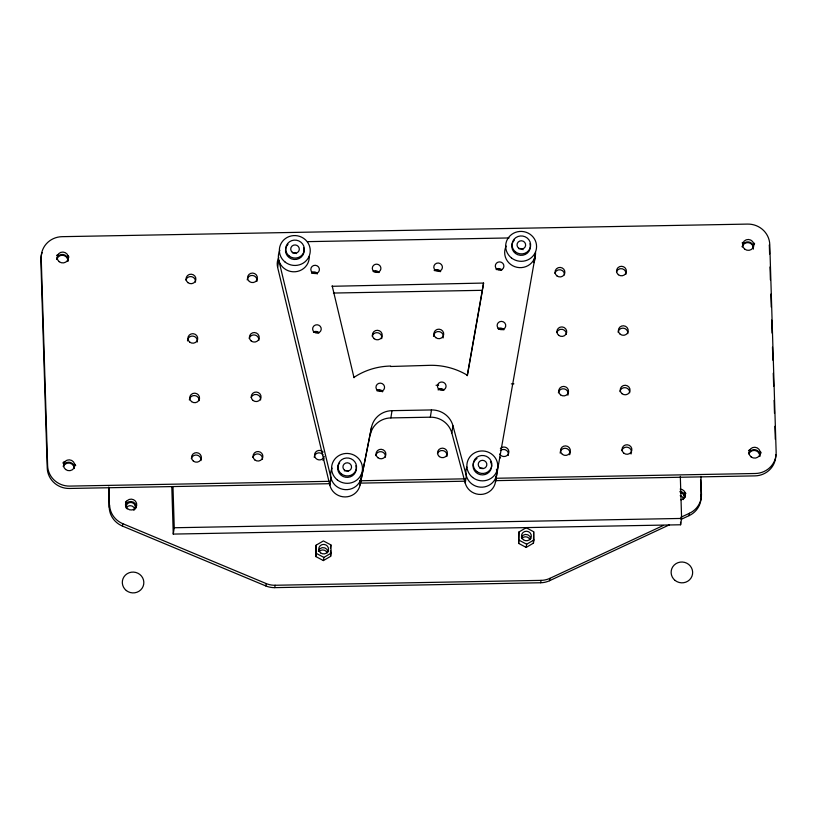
<?xml version="1.0" encoding="UTF-8"?>
<svg xmlns="http://www.w3.org/2000/svg" width="817" height="817" viewBox="0 0 817 817"><rect width="100%" height="100%" fill="white"/><g stroke="black" fill="none" stroke-linecap="round" stroke-linejoin="round"><path stroke-width="1.23" d="M669.48 524.79L549.545 580.713A21.548 20.803 8.9 0 1 540.67 582.756L274.757 587.637A21.548 20.803 8.9 0 1 265.77 585.922L122.397 526.046A21.548 20.803 8.9 0 1 109.223 507.337L109.049 487.259M122.397 526.046L122.764 523.677A21.548 20.803 8.9 0 1 109.601 504.957M680.316 476.362L681.603 518.438L680.612 524.769L173.255 534.083L174.246 527.751L172.99 486.952M329.843 485.206L277.617 267.333L278.75 260.082L330.977 477.955L329.843 485.206A15.472 14.941 8.9 0 0 345.162 496.93A15.472 14.941 8.9 0 0 360.062 485.022L371.521 427.24A21.548 20.803 8.9 0 1 392.007 410.665L431.478 409.94A21.548 20.803 8.9 0 1 452.955 425.739L466.374 475.841L465.23 483.092A15.472 14.941 8.9 0 0 480.856 494.438A15.472 14.941 8.9 0 0 495.429 482.163L535.36 255.374L534.226 262.625A15.472 14.941 8.9 0 0 534.328 258.325M265.77 585.922L266.138 583.542L122.764 523.677M274.757 587.637L275.135 585.258L541.038 580.376A21.548 20.803 8.9 0 0 549.923 578.334L663.292 525.474M332.111 286.287L483.572 283.06L482.571 289.412M316.128 545.174L315.893 556.591L323.399 560.574L330.65 556.316L331.14 553.15L330.895 544.908L323.389 540.925L316.128 545.174L315.893 556.591M323.399 560.574L323.889 557.408L331.14 553.15M354.027 377.74L332.182 285.838M330.395 548.074L330.895 544.908M360.062 485.022L371.521 427.24M390.567 366.496L430.099 365.322A67.729 65.391 8.9 0 1 467.293 375.207L467.222 375.667M370.387 434.491A21.548 20.803 8.9 0 1 390.873 417.916L392.007 410.665M465.23 483.092L451.821 433A21.548 20.803 8.9 0 0 430.334 417.191L431.478 409.94M451.821 433L452.955 425.739M495.429 482.163L496.573 474.912M518.907 532.01L518.662 543.417L526.179 547.41L533.43 543.152L533.92 539.976L533.675 531.734L526.168 527.751L518.907 532.01L518.662 543.417M526.179 547.41L526.669 544.234L533.92 539.976M533.675 531.734L533.43 543.152M540.67 582.756L541.038 580.376M549.545 580.713L549.923 578.334M681.01 519.408L689.078 515.65L689.456 513.27A21.548 20.803 8.9 0 0 701.456 494.101L700.915 476.393M689.078 515.65A21.548 20.803 8.9 0 0 701.088 496.47L701.456 494.101M467.293 375.207L483.572 283.06M467.375 375.554L482.438 290.311L333.407 293.048M680.735 517.335L689.456 513.27M307.488 241.648L509.052 237.951M436.053 385.267L438.606 385.215M511.35 383.888L513.903 383.837M390.873 417.916L430.334 417.191M330.609 481.305L69.772 486.095A21.548 20.803 8.9 0 1 47.611 465.659L41.218 257.896A21.548 20.803 8.9 0 1 62.102 236.675L747.606 224.093A21.548 20.803 8.9 0 1 769.767 244.518L776.15 452.291A21.548 20.803 8.9 0 1 755.265 473.503L495.684 478.272M359.592 480.774L465.445 478.823M330.242 483.684L69.394 488.464A21.548 20.803 8.9 0 1 47.233 468.039L40.85 260.266A21.548 20.803 8.9 0 1 42.127 252.576M360.481 483.123L465.067 481.203M495.316 480.651L754.898 475.882A21.548 20.803 8.9 0 0 775.782 454.671M174.246 527.751L681.603 518.438M519.163 540.251L526.669 544.234M316.383 553.426L323.889 557.408M769.614 253.975L769.389 246.897A21.548 20.803 8.9 0 0 769.246 245.029M770.012 266.965L770.411 279.955M770.839 294.12L771.248 307.1M771.646 320.09L772.045 333.07M772.473 347.235L772.872 360.226M773.27 373.216L773.679 386.196M774.107 400.361L774.506 413.351M774.904 426.331L775.302 439.321M700.577 479.947L701.088 496.47M680.541 522.226L680.612 524.769M330.466 550.433L330.65 556.316M171.805 486.922L173.255 534.083M108.61 487.187L109.223 507.337M684.023 495A7.23 6.985 8.9 0 1 684.993 496.103M680.204 495.725A4.616 4.463 8.9 0 1 683.461 498.727M685.034 492.365A7.23 6.985 8.9 0 1 685.882 493.539M680.265 492.467A4.616 4.463 8.9 0 1 683.226 499.616M135.214 505.08A7.23 6.985 8.9 0 1 136.184 506.172M126.318 507.745A4.616 4.463 8.9 0 1 134.764 509.216M125.491 502.098A7.23 6.985 8.9 0 1 126.615 501.168M126.512 508.664A4.616 4.463 8.9 0 1 128.504 503.027A4.616 4.463 8.9 0 1 134.529 504.426A4.616 4.463 8.9 0 1 133.763 510.349M680.173 489.056A5.637 5.443 8.9 0 1 680.898 499.861M521.389 537.269A4.922 4.759 8.9 0 1 530.815 538.73M318.375 551.107A4.922 4.759 8.9 0 1 328.036 551.904M275.135 585.258A21.548 20.803 8.9 0 1 266.138 583.542M125.45 505.039A5.637 5.443 8.9 0 1 136.316 507.837M679.897 491.436A5.637 5.443 8.9 0 1 685.177 497.257M319.192 551.414A4.922 4.759 8.9 0 1 327.29 552.874M521.634 538.607A4.922 4.759 8.9 0 1 530.07 539.7M63.042 463.28A7.7 7.435 8.9 0 1 64.9 461.901M74.939 464.25A7.7 7.435 8.9 0 1 75.695 465.567M63.338 466.527A5.637 5.443 8.9 0 1 74.265 468.335M63.164 462.483A7.7 7.435 8.9 0 1 63.736 461.962M63.307 466.252A5.637 5.443 8.9 0 1 69.884 462.32A5.637 5.443 8.9 0 1 74.327 468.539M56.649 255.507A7.7 7.435 8.9 0 1 57.854 254.516M68.077 255.874A7.7 7.435 8.9 0 1 68.975 257.13M56.792 259.265A5.637 5.443 8.9 0 1 67.872 261.052M56.751 259.489A5.637 5.443 8.9 0 1 63.246 254.506A5.637 5.443 8.9 0 1 67.831 261.277M748.535 450.698A7.7 7.435 8.9 0 1 749.73 449.707M760.443 451.668A7.7 7.435 8.9 0 1 761.189 452.986M748.832 453.946A5.637 5.443 8.9 0 1 759.749 456.243M748.801 453.66A5.637 5.443 8.9 0 1 755.643 449.799A5.637 5.443 8.9 0 1 759.708 456.458M742.142 242.925A7.7 7.435 8.9 0 1 742.724 242.404M754.05 243.895A7.7 7.435 8.9 0 1 754.469 244.538M742.285 246.683A5.637 5.443 8.9 0 1 748.872 242.761A5.637 5.443 8.9 0 1 753.305 248.971M754.183 243.109A7.7 7.435 8.9 0 1 754.591 243.752M742.244 246.908A5.637 5.443 8.9 0 1 748.74 241.924A5.637 5.443 8.9 0 1 753.325 248.685M185.837 280.108A4.922 4.759 8.9 0 1 191.587 276.677A4.922 4.759 8.9 0 1 195.467 282.11M187.512 340.914A4.922 4.759 8.9 0 1 192.975 336.093A4.922 4.759 8.9 0 1 197.203 342.047M189.35 399.973A4.922 4.759 8.9 0 1 194.558 395.561A4.922 4.759 8.9 0 1 199.174 400.647M191.321 458.582A4.922 4.759 8.9 0 1 197.071 455.151A4.922 4.759 8.9 0 1 200.951 460.584M616.467 271.765A4.922 4.759 8.9 0 1 625.965 274.206M618.061 332.141A4.922 4.759 8.9 0 1 623.677 328.22A4.922 4.759 8.9 0 1 627.793 333.693M619.889 391.629A4.922 4.759 8.9 0 1 625.281 387.687A4.922 4.759 8.9 0 1 629.672 392.742M621.808 450.678A4.922 4.759 8.9 0 1 628.263 447.44A4.922 4.759 8.9 0 1 631.02 454.007M252.821 457.449A4.922 4.759 8.9 0 1 258.57 454.017A4.922 4.759 8.9 0 1 262.451 459.45M323.951 458.317A4.922 4.759 8.9 0 1 323.001 460.471M314.177 457.203A4.922 4.759 8.9 0 1 323.123 454.865M375.728 455.641A4.922 4.759 8.9 0 1 381.335 451.719A4.922 4.759 8.9 0 1 385.45 457.193M437.463 453.619A4.922 4.759 8.9 0 1 443.529 450.749A4.922 4.759 8.9 0 1 446.858 456.509M500.372 450.524A4.922 4.759 8.9 0 1 508.358 455.386M500.596 457.908A4.922 4.759 8.9 0 1 499.861 457.224M560.166 453.118A4.922 4.759 8.9 0 1 565.864 448.339A4.922 4.759 8.9 0 1 569.715 454.701M251.136 397.511A4.922 4.759 8.9 0 1 260.623 399.962M558.389 392.763A4.922 4.759 8.9 0 1 564.476 388.943A4.922 4.759 8.9 0 1 567.886 395.203M249.165 338.473A4.922 4.759 8.9 0 1 254.914 335.041A4.922 4.759 8.9 0 1 258.795 340.464M372.164 336.216A4.922 4.759 8.9 0 1 378.148 332.836A4.922 4.759 8.9 0 1 381.702 338.657M433.51 336.4A4.922 4.759 8.9 0 1 439.209 331.61A4.922 4.759 8.9 0 1 443.059 337.972M556.796 332.376A4.922 4.759 8.9 0 1 566.344 334.388M247.194 279.863A4.922 4.759 8.9 0 1 252.861 275.503A4.922 4.759 8.9 0 1 256.875 281.426M554.825 273.338A4.922 4.759 8.9 0 1 564.516 274.89M324.237 456.386A4.922 4.759 8.9 0 1 317.313 459.43A4.922 4.759 8.9 0 1 315.556 452.22A4.922 4.759 8.9 0 1 323.185 452.097M500.372 448.482A4.922 4.759 8.9 0 1 507.684 448.707A4.922 4.759 8.9 0 1 506.775 455.712A4.922 4.759 8.9 0 1 499.657 454.048M377.188 390.158A4.922 4.759 8.9 0 1 382.856 391.476M438.239 389.229A4.922 4.759 8.9 0 1 444.009 389.985M313.411 331.998A4.922 4.759 8.9 0 1 319.181 332.754M497.91 328.618A4.922 4.759 8.9 0 1 504.028 329.731M311.583 272.51A4.922 4.759 8.9 0 1 317.353 273.266M373.083 271.377A4.922 4.759 8.9 0 1 379.2 272.5M434.164 270.498A4.922 4.759 8.9 0 1 440.7 271.367M496.082 269.12A4.922 4.759 8.9 0 1 501.852 269.876M529.978 243.721A9.314 8.987 8.9 0 1 525.392 254.404A9.314 8.987 8.9 0 1 513.679 251.707A9.314 8.987 8.9 0 1 514.342 240.116M535.574 252.412A15.472 14.941 8.9 0 1 516.916 267.292A15.472 14.941 8.9 0 1 506.183 246.091M518.815 248.715A4.31 4.156 8.9 0 1 523.074 249.696M303.669 247.878A9.314 8.987 8.9 0 1 299.073 258.55A9.314 8.987 8.9 0 1 287.37 255.854A9.314 8.987 8.9 0 1 288.023 244.273M309.255 256.569A15.472 14.941 8.9 0 1 290.597 271.448A15.472 14.941 8.9 0 1 279.874 250.237M292.496 252.872A4.31 4.156 8.9 0 1 296.418 253.576M490.455 461.615A9.314 8.987 8.9 0 1 487.116 473.666A9.314 8.987 8.9 0 1 474.514 470.715A9.314 8.987 8.9 0 1 477.005 458.46M496.44 469.244A15.472 14.941 8.9 0 1 480.294 487.146A15.472 14.941 8.9 0 1 466.793 466.997M480.028 468.253A4.31 4.156 8.9 0 1 483.194 468.509M355.895 465.741A9.314 8.987 8.9 0 1 345.438 477.23A9.314 8.987 8.9 0 1 339.627 462.841M361.482 474.442A15.472 14.941 8.9 0 1 342.834 489.312A15.472 14.941 8.9 0 1 332.1 468.11M344.335 470.878A4.31 4.156 8.9 0 1 348.287 471.195M277.617 267.333A15.472 14.941 8.9 0 1 278.73 257.498M311.512 273.256A4.31 4.156 8.9 0 1 317.241 274.012M373.767 271.724A4.31 4.156 8.9 0 1 378.434 272.561M314.106 332.345A4.31 4.156 8.9 0 1 318.416 332.907M377.046 390.883A4.31 4.156 8.9 0 1 382.397 391.864M438.167 389.975A4.31 4.156 8.9 0 1 443.243 390.138M434.879 270.774A4.31 4.156 8.9 0 1 440.24 271.755M496.379 269.641A4.31 4.156 8.9 0 1 501.087 270.029M498.595 328.955A4.31 4.156 8.9 0 1 503.252 329.802M354.098 377.291A67.729 65.391 8.9 0 1 390.638 366.047M675.138 580.468A10.774 10.407 8.9 0 0 692.53 574.126A10.774 10.407 8.9 0 0 677.987 562.678A10.774 10.407 8.9 0 0 675.138 580.468M126.329 590.548A10.774 10.407 8.9 0 0 143.71 584.196A10.774 10.407 8.9 0 0 129.178 572.748A10.774 10.407 8.9 0 0 126.329 590.548M127.595 508.777A5.637 5.443 8.9 0 0 136.684 505.457A5.637 5.443 8.9 0 0 129.086 499.473A5.637 5.443 8.9 0 0 127.595 508.777M523.329 539.669A4.922 4.759 8.9 0 0 531.285 536.769A4.922 4.759 8.9 0 0 524.637 531.54A4.922 4.759 8.9 0 0 523.329 539.669M320.56 552.843A4.922 4.759 8.9 0 0 328.505 549.943A4.922 4.759 8.9 0 0 321.857 544.704A4.922 4.759 8.9 0 0 320.56 552.843M187.9 282.631A4.922 4.759 8.9 0 0 195.845 279.731A4.922 4.759 8.9 0 0 189.197 274.502A4.922 4.759 8.9 0 0 187.9 282.631M189.728 342.119A4.922 4.759 8.9 0 0 197.673 339.218A4.922 4.759 8.9 0 0 191.025 333.99A4.922 4.759 8.9 0 0 189.728 342.119M191.556 401.617A4.922 4.759 8.9 0 0 199.501 398.716A4.922 4.759 8.9 0 0 192.853 393.477A4.922 4.759 8.9 0 0 191.556 401.617M193.384 461.105A4.922 4.759 8.9 0 0 201.329 458.204A4.922 4.759 8.9 0 0 194.681 452.965A4.922 4.759 8.9 0 0 193.384 461.105M618.387 274.726A4.922 4.759 8.9 0 0 626.333 271.826A4.922 4.759 8.9 0 0 619.684 266.597A4.922 4.759 8.9 0 0 618.387 274.726M620.215 334.224A4.922 4.759 8.9 0 0 628.161 331.314A4.922 4.759 8.9 0 0 621.512 326.085A4.922 4.759 8.9 0 0 620.215 334.224M622.043 393.712A4.922 4.759 8.9 0 0 629.989 390.812A4.922 4.759 8.9 0 0 623.34 385.573A4.922 4.759 8.9 0 0 622.043 393.712M623.871 453.2A4.922 4.759 8.9 0 0 631.817 450.3A4.922 4.759 8.9 0 0 625.168 445.071A4.922 4.759 8.9 0 0 623.871 453.2M254.884 459.971A4.922 4.759 8.9 0 0 262.829 457.071A4.922 4.759 8.9 0 0 256.181 451.842A4.922 4.759 8.9 0 0 254.884 459.971M377.873 457.714A4.922 4.759 8.9 0 0 385.828 454.814A4.922 4.759 8.9 0 0 379.18 449.585A4.922 4.759 8.9 0 0 377.873 457.714M439.372 456.591A4.922 4.759 8.9 0 0 447.328 453.69A4.922 4.759 8.9 0 0 440.68 448.451A4.922 4.759 8.9 0 0 439.372 456.591M562.372 454.334A4.922 4.759 8.9 0 0 570.317 451.433A4.922 4.759 8.9 0 0 563.679 446.194A4.922 4.759 8.9 0 0 562.372 454.334M253.056 400.483A4.922 4.759 8.9 0 0 261.001 397.583A4.922 4.759 8.9 0 0 254.353 392.354A4.922 4.759 8.9 0 0 253.056 400.483M560.544 394.836A4.922 4.759 8.9 0 0 568.489 391.935A4.922 4.759 8.9 0 0 561.851 386.707A4.922 4.759 8.9 0 0 560.544 394.836M251.227 340.995A4.922 4.759 8.9 0 0 259.173 338.095A4.922 4.759 8.9 0 0 252.524 332.856A4.922 4.759 8.9 0 0 251.227 340.995M374.217 338.738A4.922 4.759 8.9 0 0 382.172 335.838A4.922 4.759 8.9 0 0 375.524 330.599A4.922 4.759 8.9 0 0 374.217 338.738M435.716 337.605A4.922 4.759 8.9 0 0 443.672 334.704A4.922 4.759 8.9 0 0 437.024 329.476A4.922 4.759 8.9 0 0 435.716 337.605M558.716 335.348A4.922 4.759 8.9 0 0 566.661 332.448A4.922 4.759 8.9 0 0 560.023 327.219A4.922 4.759 8.9 0 0 558.716 335.348M249.399 281.497A4.922 4.759 8.9 0 0 257.345 278.597A4.922 4.759 8.9 0 0 250.696 273.368A4.922 4.759 8.9 0 0 249.399 281.497M556.888 275.86A4.922 4.759 8.9 0 0 564.833 272.96A4.922 4.759 8.9 0 0 558.195 267.721A4.922 4.759 8.9 0 0 556.888 275.86M59.222 261.706A5.637 5.443 8.9 0 0 68.311 258.386A5.637 5.443 8.9 0 0 60.713 252.402A5.637 5.443 8.9 0 0 59.222 261.706M65.605 469.479A5.637 5.443 8.9 0 0 74.694 466.16A5.637 5.443 8.9 0 0 67.096 460.175A5.637 5.443 8.9 0 0 65.605 469.479M751.099 456.897A5.637 5.443 8.9 0 0 760.188 453.578A5.637 5.443 8.9 0 0 752.59 447.593A5.637 5.443 8.9 0 0 751.099 456.897M744.716 249.124A5.637 5.443 8.9 0 0 753.805 245.805A5.637 5.443 8.9 0 0 746.207 239.82A5.637 5.443 8.9 0 0 744.716 249.124M515.507 251.891A9.314 8.987 8.9 0 0 530.529 246.407A9.314 8.987 8.9 0 0 517.968 236.511A9.314 8.987 8.9 0 0 515.507 251.891M511.432 257.917A15.472 14.941 8.9 0 0 536.391 248.797A15.472 14.941 8.9 0 0 515.517 232.365A15.472 14.941 8.9 0 0 511.432 257.917M518.642 248.154A4.31 4.156 8.9 0 0 525.597 245.611A4.31 4.156 8.9 0 0 519.775 241.035A4.31 4.156 8.9 0 0 518.642 248.154M289.198 256.048A9.314 8.987 8.9 0 0 304.22 250.553A9.314 8.987 8.9 0 0 291.649 240.668A9.314 8.987 8.9 0 0 289.198 256.048M285.113 262.063A15.472 14.941 8.9 0 0 310.072 252.953A15.472 14.941 8.9 0 0 289.208 236.522A15.472 14.941 8.9 0 0 285.113 262.063M292.323 252.31A4.31 4.156 8.9 0 0 299.277 249.767A4.31 4.156 8.9 0 0 293.466 245.192A4.31 4.156 8.9 0 0 292.323 252.31M476.719 471.429A9.314 8.987 8.9 0 0 491.742 465.945A9.314 8.987 8.9 0 0 479.181 456.049A9.314 8.987 8.9 0 0 476.719 471.429M472.645 477.455A15.472 14.941 8.9 0 0 497.604 468.345A15.472 14.941 8.9 0 0 476.73 451.903A15.472 14.941 8.9 0 0 472.645 477.455M479.855 467.692A4.31 4.156 8.9 0 0 486.799 465.159A4.31 4.156 8.9 0 0 480.988 460.574A4.31 4.156 8.9 0 0 479.855 467.692M341.424 473.911A9.314 8.987 8.9 0 0 356.447 468.427A9.314 8.987 8.9 0 0 343.886 458.531A9.314 8.987 8.9 0 0 341.424 473.911M337.35 479.936A15.472 14.941 8.9 0 0 362.309 470.827A15.472 14.941 8.9 0 0 341.435 454.395A15.472 14.941 8.9 0 0 337.35 479.936M344.549 470.173A4.31 4.156 8.9 0 0 351.504 467.641A4.31 4.156 8.9 0 0 345.693 463.055A4.31 4.156 8.9 0 0 344.549 470.173M312.421 272.653A4.31 4.156 8.9 0 0 319.365 270.121A4.31 4.156 8.9 0 0 313.554 265.545A4.31 4.156 8.9 0 0 312.421 272.653M373.91 271.53A4.31 4.156 8.9 0 0 380.865 268.987A4.31 4.156 8.9 0 0 375.054 264.412A4.31 4.156 8.9 0 0 373.91 271.53M314.249 332.151A4.31 4.156 8.9 0 0 321.193 329.608A4.31 4.156 8.9 0 0 315.382 325.033A4.31 4.156 8.9 0 0 314.249 332.151M377.566 390.506A4.31 4.156 8.9 0 0 384.521 387.973A4.31 4.156 8.9 0 0 378.71 383.398A4.31 4.156 8.9 0 0 377.566 390.506M439.066 389.382A4.31 4.156 8.9 0 0 446.021 386.839A4.31 4.156 8.9 0 0 440.21 382.264A4.31 4.156 8.9 0 0 439.066 389.382M435.41 270.396A4.31 4.156 8.9 0 0 442.365 267.864A4.31 4.156 8.9 0 0 436.554 263.278A4.31 4.156 8.9 0 0 435.41 270.396M496.91 269.273A4.31 4.156 8.9 0 0 503.864 266.73A4.31 4.156 8.9 0 0 498.053 262.155A4.31 4.156 8.9 0 0 496.91 269.273M498.738 328.761A4.31 4.156 8.9 0 0 505.692 326.228A4.31 4.156 8.9 0 0 499.881 321.643A4.31 4.156 8.9 0 0 498.738 328.761"/></g></svg>
